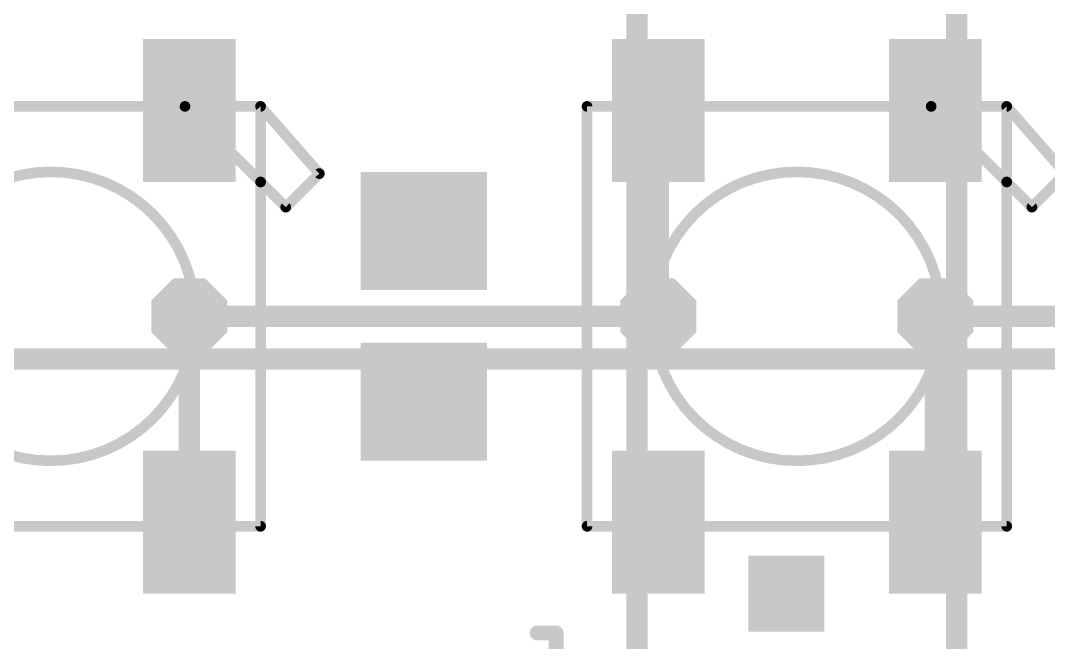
# Model space of a CAD drawing. Extents: x -0.4 to 69.2, y -1 to 53.5.
# Drawn here: x 29.61 to 41.86, y 14.4 to 21.81 of the extents above; entities that cross this region are included whole.
import ezdxf

# ---------------------------------------------------------------- set-up
doc = ezdxf.new("R2010")
doc.units = 0
for name, color, linetype in [('1', 12, 'CONTINUOUS'), ('16', 132, 'CONTINUOUS'), ('18', 110, 'CONTINUOUS'), ('21', 40, 'CONTINUOUS'), ('29', 253, 'CONTINUOUS')]:
    doc.layers.add(name, color=color, linetype=linetype)

# ---------------------------------------------------------------- blocks, each defined once
blk = doc.blocks.new('RECT')
blk.add_solid([(-0.5, -0.5), (0.5, -0.5), (-0.5, 0.5), (0.5, 0.5)])
blk = doc.blocks.new('SQUAREV')
blk.add_solid([(-0.5, -0.5), (0.5, -0.5), (-0.5, 0.5), (0.5, 0.5)])
blk = doc.blocks.new('OCTAGONV')
at = {"const_width": 0.5}
blk.add_lwpolyline([(-0.25, -0.1036), (-0.25, 0.1036), (-0.1036, 0.25), (0.1036, 0.25), (0.25, 0.1036), (0.25, -0.1036), (0.1036, -0.25), (-0.1036, -0.25), (-0.25, -0.1036), (-0.25, 0.1036)], dxfattribs=at)

msp = doc.modelspace()

# ---------------------------------------------------------------- linework, layer by layer
at = {"layer": '1', "const_width": 0.254}
for points in [[(37.212, 20.738), (37.212, 18.288)], [(31.622, 18.288), (31.622, 15.838)], [(40.512, 15.838), (40.512, 18.288)], [(0, 17.78), (68.834, 17.78)]]:
    msp.add_lwpolyline(points, dxfattribs=at)
at = {"layer": '1', "const_width": 0.127}
for points in [[(37.2755, 20.738, 1), (37.1485, 20.738)], [(31.6855, 18.288, 1), (31.5585, 18.288)], [(40.5755, 18.288, 1), (40.4485, 18.288)], [(37.1485, 18.288, 1), (37.2755, 18.288)], [(31.5585, 15.838, 1), (31.6855, 15.838)], [(40.4485, 15.838, 1), (40.5755, 15.838)]]:
    msp.add_lwpolyline(points, format="xyb", dxfattribs=at)
at = {"layer": '16', "const_width": 0.254}
for points in [[(36.957, 5.842), (36.957, 44.704)], [(40.767, 44.704), (40.767, 5.842)], [(37.212, 18.288), (31.622, 18.288)], [(40.512, 18.288), (46.102, 18.288)]]:
    msp.add_lwpolyline(points, dxfattribs=at)
at = {"layer": '16', "const_width": 0.127}
for points in [[(31.622, 18.3515, 1), (31.622, 18.2245)], [(37.212, 18.2245, 1), (37.212, 18.3515)], [(40.512, 18.3515, 1), (40.512, 18.2245)]]:
    msp.add_lwpolyline(points, format="xyb", dxfattribs=at)
at = {"layer": '21'}
for points, const_width in [([(27.472, 20.788), (31.572, 20.788)], 0.127), ([(31.572, 20.788), (32.472, 20.788)], 0.127), ([(31.572, 20.788), (32.472, 19.888)], 0.127), ([(32.472, 20.788), (32.472, 19.888)], 0.127), ([(33.172, 19.988), (32.472, 20.788)], 0.127), ([(36.362, 15.788), (36.362, 20.788)], 0.127), ([(36.362, 20.788), (40.462, 20.788)], 0.127), ([(40.462, 20.788), (41.362, 20.788)], 0.127), ([(40.462, 20.788), (41.362, 19.888)], 0.127), ([(41.362, 20.788), (41.362, 19.888)], 0.127), ([(42.062, 19.988), (41.362, 20.788)], 0.127), ([(32.772, 19.588), (33.172, 19.988)], 0.127), ([(41.662, 19.588), (42.062, 19.988)], 0.127), ([(32.472, 19.888), (32.472, 15.788)], 0.127), ([(32.472, 19.888), (32.772, 19.588)], 0.127), ([(41.362, 19.888), (41.362, 15.788)], 0.127), ([(41.362, 19.888), (41.662, 19.588)], 0.127), ([(33.909, 18.288), (34.925, 18.288)], 0.2032), ([(32.472, 15.788), (27.472, 15.788)], 0.127), ([(41.362, 15.788), (36.362, 15.788)], 0.127), ([(35.7682, 14.5173), (35.9927, 14.5173)], 0.1778), ([(35.9927, 14.5173), (35.9927, 13.1699)], 0.1778)]:
    msp.add_lwpolyline(points, dxfattribs=dict(at, const_width=const_width))
for points, const_width in [([(31.5945, 20.8105, 1), (31.5495, 20.7655)], 0.0635), ([(31.572, 20.8197, 1), (31.572, 20.7563)], 0.0635), ([(31.572, 20.7563, 1), (31.572, 20.8197)], 0.0635), ([(32.5038, 20.788, 1), (32.4402, 20.788)], 0.0635), ([(32.4959, 20.8089, 1), (32.4481, 20.7671)], 0.0635), ([(32.472, 20.7563, 1), (32.472, 20.8197)], 0.0635), ([(36.3938, 20.788, 1), (36.3302, 20.788)], 0.0635), ([(36.362, 20.8197, 1), (36.362, 20.7563)], 0.0635), ([(40.4845, 20.8105, 1), (40.4395, 20.7655)], 0.0635), ([(40.462, 20.8197, 1), (40.462, 20.7563)], 0.0635), ([(40.462, 20.7563, 1), (40.462, 20.8197)], 0.0635), ([(41.3938, 20.788, 1), (41.3302, 20.788)], 0.0635), ([(41.3859, 20.8089, 1), (41.3381, 20.7671)], 0.0635), ([(41.362, 20.7563, 1), (41.362, 20.8197)], 0.0635), ([(29.972, 16.5675, 1), (29.972, 20.0085, 1), (29.972, 16.5675)], 0.127), ([(33.1481, 19.9671, 1), (33.1959, 20.0089)], 0.0635), ([(33.1945, 19.9655, 1), (33.1495, 20.0105)], 0.0635), ([(38.862, 16.5675, 1), (38.862, 20.0085, 1), (38.862, 16.5675)], 0.127), ([(32.5038, 19.888, 1), (32.4402, 19.888)], 0.0635), ([(32.4945, 19.9105, 1), (32.4495, 19.8655)], 0.0635), ([(32.4402, 19.888, 1), (32.5038, 19.888)], 0.0635), ([(32.4495, 19.8655, 1), (32.4945, 19.9105)], 0.0635), ([(41.3938, 19.888, 1), (41.3302, 19.888)], 0.0635), ([(41.3845, 19.9105, 1), (41.3395, 19.8655)], 0.0635), ([(41.3302, 19.888, 1), (41.3938, 19.888)], 0.0635), ([(41.3395, 19.8655, 1), (41.3845, 19.9105)], 0.0635), ([(32.7495, 19.6105, 1), (32.7945, 19.5655)], 0.0635), ([(32.7495, 19.5655, 1), (32.7945, 19.6105)], 0.0635), ([(41.6395, 19.6105, 1), (41.6845, 19.5655)], 0.0635), ([(41.6395, 19.5655, 1), (41.6845, 19.6105)], 0.0635), ([(33.909, 18.3388, 1), (33.909, 18.2372)], 0.1016), ([(34.925, 18.2372, 1), (34.925, 18.3388)], 0.1016), ([(32.4402, 15.788, 1), (32.5038, 15.788)], 0.0635), ([(32.472, 15.7562, 1), (32.472, 15.8198)], 0.0635), ([(36.3302, 15.788, 1), (36.3938, 15.788)], 0.0635), ([(36.362, 15.8198, 1), (36.362, 15.7562)], 0.0635), ([(41.3302, 15.788, 1), (41.3938, 15.788)], 0.0635), ([(41.362, 15.7562, 1), (41.362, 15.8198)], 0.0635), ([(35.7682, 14.5617, 1), (35.7682, 14.4728)], 0.0889), ([(36.0372, 14.5173, 1), (35.9483, 14.5173)], 0.0889), ([(35.9927, 14.4728, 1), (35.9927, 14.5617)], 0.0889)]:
    msp.add_lwpolyline(points, format="xyb", dxfattribs=dict(at, const_width=const_width))

# ---------------------------------------------------------------- block references
at = {"layer": '1', "rotation": 90}
for p, xscale, yscale in [((31.622, 20.738), 1.5, 0.9), ((37.212, 20.738), 1.5, 0.9), ((40.512, 20.738), 1.5, 0.9), ((34.417, 19.304), 1.2, 1.3), ((34.417, 17.272), 1.2, 1.3), ((31.622, 15.838), 1.5, 0.9), ((37.212, 15.838), 1.5, 0.9), ((40.512, 15.838), 1.5, 0.9)]:
    msp.add_blockref('RECT', p, dxfattribs=dict(at, xscale=xscale, yscale=yscale))
at = {"layer": '18', "xscale": 0.9064, "yscale": 0.9064}
for name, p in [('OCTAGONV', (31.622, 18.288)), ('OCTAGONV', (31.622, 18.288)), ('OCTAGONV', (37.212, 18.288)), ('OCTAGONV', (37.212, 18.288)), ('OCTAGONV', (40.512, 18.288)), ('OCTAGONV', (40.512, 18.288)), ('SQUAREV', (38.735, 14.986)), ('SQUAREV', (38.735, 14.986))]:
    msp.add_blockref(name, p, dxfattribs=at)
at = {"layer": '29', "rotation": 90}
for p, xscale, yscale in [((31.622, 20.738), 1.7032, 1.1032), ((37.212, 20.738), 1.7032, 1.1032), ((40.512, 20.738), 1.7032, 1.1032), ((34.417, 19.304), 1.4032, 1.5032), ((34.417, 17.272), 1.4032, 1.5032), ((31.622, 15.838), 1.7032, 1.1032), ((37.212, 15.838), 1.7032, 1.1032), ((40.512, 15.838), 1.7032, 1.1032)]:
    msp.add_blockref('RECT', p, dxfattribs=dict(at, xscale=xscale, yscale=yscale))

doc.saveas('drawing.dxf')
